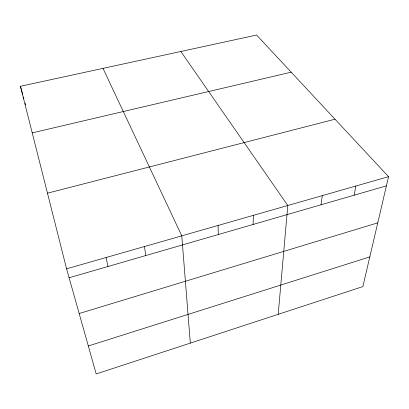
<?xml version="1.0" encoding="UTF-8"?>
<svg xmlns="http://www.w3.org/2000/svg" width="409" height="409" viewBox="0 0 409 409"><rect width="100%" height="100%" fill="white"/><g stroke="black" fill="none" stroke-linecap="round" stroke-linejoin="round"><path stroke-width="0.61" d="M253.084 224.469L253.411 215.349M278.207 314.327L287.798 205.502L180.86 51.483M321.014 204.791L322.287 195.635M354.138 195.19L355.861 186.023M388.55 176.668L362.875 286.591L96.192 373.944L66.59 268.82L20.45 86.279L256.591 35.056L388.55 176.668L66.59 268.82M88.313 345.973L369.813 256.893M79.172 313.514L377.768 222.839M69.106 277.767L386.408 185.844M47.47 193.176L335.012 119.213M32.229 132.879L291.188 72.183M103.002 68.375L181.78 235.85L190.313 343.11M20.45 86.279L22.705 94.494M23.379 96.948L23.886 98.789M25.067 103.083L25.573 104.929M106.079 257.517L107.966 266.51M144.459 246.53L145.747 255.564M218.084 225.456L218.268 234.556"/></g></svg>
